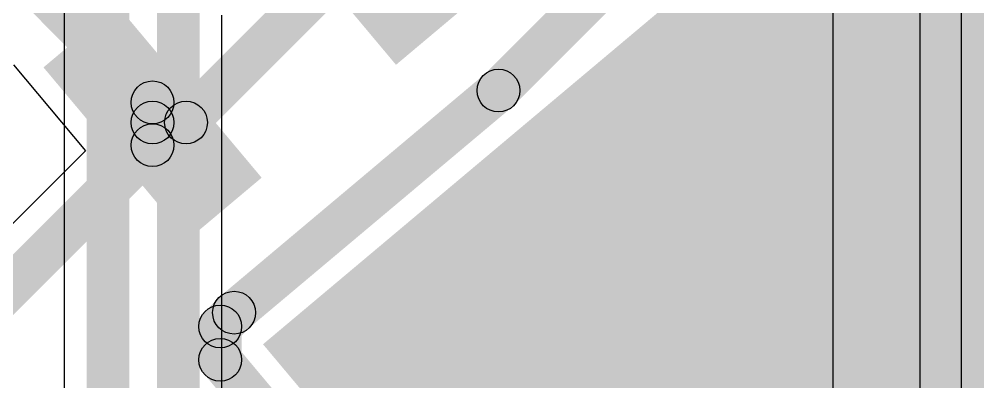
# Model space of a CAD drawing. Header units: millimetres. Extents: x -1.43 to 1.09, y -0.91 to 0.99.
# Drawn here: x -1.3327 to -1.1563, y -0.4267 to -0.36 of the extents above; entities that cross this region are included whole.
import ezdxf

# ---------------------------------------------------------------- set-up
doc = ezdxf.new("R2010")
doc.units = ezdxf.units.MM
doc.header["$MEASUREMENT"] = 0
for name, color, linetype in [('BottomLayer', 5, 'Continuous'), ('InternalPlane1', 76, 'Continuous'), ('TopLayer', 1, 'Continuous'), ('TopPaste', 8, 'Continuous'), ('TopSolder', 216, 'Continuous')]:
    doc.layers.add(name, color=color, linetype=linetype)

# ---------------------------------------------------------------- blocks, each defined once
blk = doc.blocks.new('MX25L32_22')
at = {"layer": 'TopLayer'}
for points in [[(-0.07401, -0.08382), (-0.07401, 0.08744), (0.06182, 0.08744), (0.06182, -0.08382)], [(0.08544, 0.08567), (0.12678, 0.08567), (0.12678, 0.06795), (0.08544, 0.06795)], [(0.08544, 0.03567), (0.12678, 0.03567), (0.12678, 0.01795), (0.08544, 0.01795)]]:
    blk.add_hatch(color=1, dxfattribs=at).paths.add_polyline_path(points)
at = {"layer": 'TopPaste'}
for points in [[(-0.07401, -0.08382), (-0.07401, 0.08744), (0.06182, 0.08744), (0.06182, -0.08382)], [(0.08544, 0.08567), (0.12678, 0.08567), (0.12678, 0.06795), (0.08544, 0.06795)], [(0.08544, 0.03567), (0.12678, 0.03567), (0.12678, 0.01795), (0.08544, 0.01795)]]:
    blk.add_hatch(color=8, dxfattribs=at).paths.add_polyline_path(points)
at = {"layer": 'TopSolder'}
for points in [[(-0.07401, -0.08382), (-0.07401, 0.08744), (0.06182, 0.08744), (0.06182, -0.08382)], [(0.08544, 0.08567), (0.12678, 0.08567), (0.12678, 0.06795), (0.08544, 0.06795)], [(0.08544, 0.03567), (0.12678, 0.03567), (0.12678, 0.01795), (0.08544, 0.01795)]]:
    blk.add_hatch(color=216, dxfattribs=at).paths.add_polyline_path(points)

msp = doc.modelspace()

# ---------------------------------------------------------------- hatches: boundary and pattern name
at = {"layer": 'BottomLayer'}
for points in [[(-1.17099, -0.47113), (-1.17886, -0.47113), (-1.17886, -0.26935), (-1.17099, -0.26935)], [(-1.31242, -0.52571), (-1.3203, -0.52571), (-1.3203, -0.34106), (-1.31242, -0.34106)], [(-1.29947, -0.51775), (-1.30734, -0.51775), (-1.30734, -0.35594), (-1.29947, -0.35594)]]:
    msp.add_hatch(color=5, dxfattribs=at).paths.add_polyline_path(points)
at = {"layer": 'InternalPlane1'}
h = msp.add_hatch(color=76, dxfattribs=at)
edge = h.paths.add_edge_path()
edge.add_arc((-1.34454, -0.34521), 0.01575, 0, 360)
at = {"layer": 'TopLayer'}
for points in [[(-1.24171, -0.37592), (-1.24727, -0.37036), (-1.21827, -0.34135), (-1.2127, -0.34692)], [(-1.2992, -0.3818), (-1.30477, -0.37623), (-1.27263, -0.34409), (-1.26706, -0.34966)], [(-1.33146, -0.35757), (-1.3259, -0.352), (-1.30536, -0.37253), (-1.31093, -0.3781)], [(-1.29061, -0.41698), (-1.29568, -0.41095), (-1.24702, -0.37012), (-1.24196, -0.37616)], [(-1.30421, -0.37902), (-1.31208, -0.37902), (-1.31208, -0.37531), (-1.30421, -0.37531)], [(-1.30815, -0.38295), (-1.30815, -0.37508), (-1.30199, -0.37508), (-1.30199, -0.38295)], [(-1.30421, -0.38318), (-1.31208, -0.38318), (-1.31208, -0.37902), (-1.30421, -0.37902)], [(-1.34075, -0.42135), (-1.34632, -0.41578), (-1.31093, -0.38039), (-1.30536, -0.38596)], [(-1.29291, -0.4193), (-1.29848, -0.41373), (-1.29593, -0.41118), (-1.29036, -0.41675)], [(-1.29176, -0.42264), (-1.29963, -0.42264), (-1.29963, -0.41652), (-1.29176, -0.41652)], [(-1.29871, -0.42517), (-1.29268, -0.42011), (-1.28071, -0.43437), (-1.28675, -0.43943)]]:
    msp.add_hatch(color=1, dxfattribs=at).paths.add_polyline_path(points)
h = msp.add_hatch(color=1, dxfattribs=at)
edge = h.paths.add_edge_path()
edge.add_arc((-1.24449, -0.37314), 0.00394, 0, 360)
h = msp.add_hatch(color=1, dxfattribs=at)
edge = h.paths.add_edge_path()
edge.add_arc((-1.24449, -0.37314), 0.00394, 0, 360)
h = msp.add_hatch(color=1, dxfattribs=at)
edge = h.paths.add_edge_path()
edge.add_arc((-1.30815, -0.37531), 0.00394, 0, 360)
h = msp.add_hatch(color=1, dxfattribs=at)
edge = h.paths.add_edge_path()
edge.add_arc((-1.30815, -0.37531), 0.00394, 0, 360)
h = msp.add_hatch(color=1, dxfattribs=at)
edge = h.paths.add_edge_path()
edge.add_arc((-1.30815, -0.37902), 0.00394, 0, 360)
h = msp.add_hatch(color=1, dxfattribs=at)
edge = h.paths.add_edge_path()
edge.add_arc((-1.30815, -0.37902), 0.00394, 0, 360)
h = msp.add_hatch(color=1, dxfattribs=at)
edge = h.paths.add_edge_path()
edge.add_arc((-1.30815, -0.37902), 0.00394, 0, 360)
h = msp.add_hatch(color=1, dxfattribs=at)
edge = h.paths.add_edge_path()
edge.add_arc((-1.30199, -0.37902), 0.00394, 0, 360)
h = msp.add_hatch(color=1, dxfattribs=at)
edge = h.paths.add_edge_path()
edge.add_arc((-1.30199, -0.37902), 0.00394, 0, 360)
h = msp.add_hatch(color=1, dxfattribs=at)
edge = h.paths.add_edge_path()
edge.add_arc((-1.30815, -0.38318), 0.00394, 0, 360)
h = msp.add_hatch(color=1, dxfattribs=at)
edge = h.paths.add_edge_path()
edge.add_arc((-1.30815, -0.38318), 0.00394, 0, 360)
h = msp.add_hatch(color=1, dxfattribs=at)
edge = h.paths.add_edge_path()
edge.add_arc((-1.29315, -0.41397), 0.00394, 0, 360)
h = msp.add_hatch(color=1, dxfattribs=at)
edge = h.paths.add_edge_path()
edge.add_arc((-1.29315, -0.41397), 0.00394, 0, 360)
h = msp.add_hatch(color=1, dxfattribs=at)
edge = h.paths.add_edge_path()
edge.add_arc((-1.29569, -0.41652), 0.00394, 0, 360)
h = msp.add_hatch(color=1, dxfattribs=at)
edge = h.paths.add_edge_path()
edge.add_arc((-1.29569, -0.41652), 0.00394, 0, 360)
h = msp.add_hatch(color=1, dxfattribs=at)
edge = h.paths.add_edge_path()
edge.add_arc((-1.29569, -0.42264), 0.00394, 0, 360)
h = msp.add_hatch(color=1, dxfattribs=at)
edge = h.paths.add_edge_path()
edge.add_arc((-1.29569, -0.42264), 0.00394, 0, 360)

# ---------------------------------------------------------------- linework, layer by layer
at = {"layer": 'BottomLayer'}
for p, q in [((-1.1669, -0.46781), (-1.1669, -0.27268)), ((-1.15933, -0.28757), (-1.15933, -0.43113)), ((-1.32439, -0.35023), (-1.32439, -0.52571)), ((-1.18296, -0.35073), (-1.18296, -0.47113)), ((-1.29538, -0.51442), (-1.29538, -0.35927))]:
    msp.add_line(p, q, dxfattribs=at)
at = {"layer": 'TopLayer'}
for p, q in [((-1.33377, -0.36839), (-1.32051, -0.38419)), ((-1.32051, -0.38419), (-1.34921, -0.41289))]:
    msp.add_line(p, q, dxfattribs=at)
for centre in [(-1.24449, -0.37314), (-1.24449, -0.37314), (-1.30815, -0.37531), (-1.30815, -0.37531), (-1.30815, -0.37902), (-1.30815, -0.37902), (-1.30815, -0.37902), (-1.30199, -0.37902), (-1.30199, -0.37902), (-1.30815, -0.38318), (-1.30815, -0.38318), (-1.29315, -0.41397), (-1.29315, -0.41397), (-1.29569, -0.41652), (-1.29569, -0.41652), (-1.29569, -0.42264), (-1.29569, -0.42264)]:
    msp.add_circle(centre, 0.00394, dxfattribs=at)

# ---------------------------------------------------------------- block references
at = {"rotation": 130}
msp.add_blockref('MX25L32_22', (-1.1811, -0.41093), dxfattribs=at)

doc.saveas('drawing.dxf')
